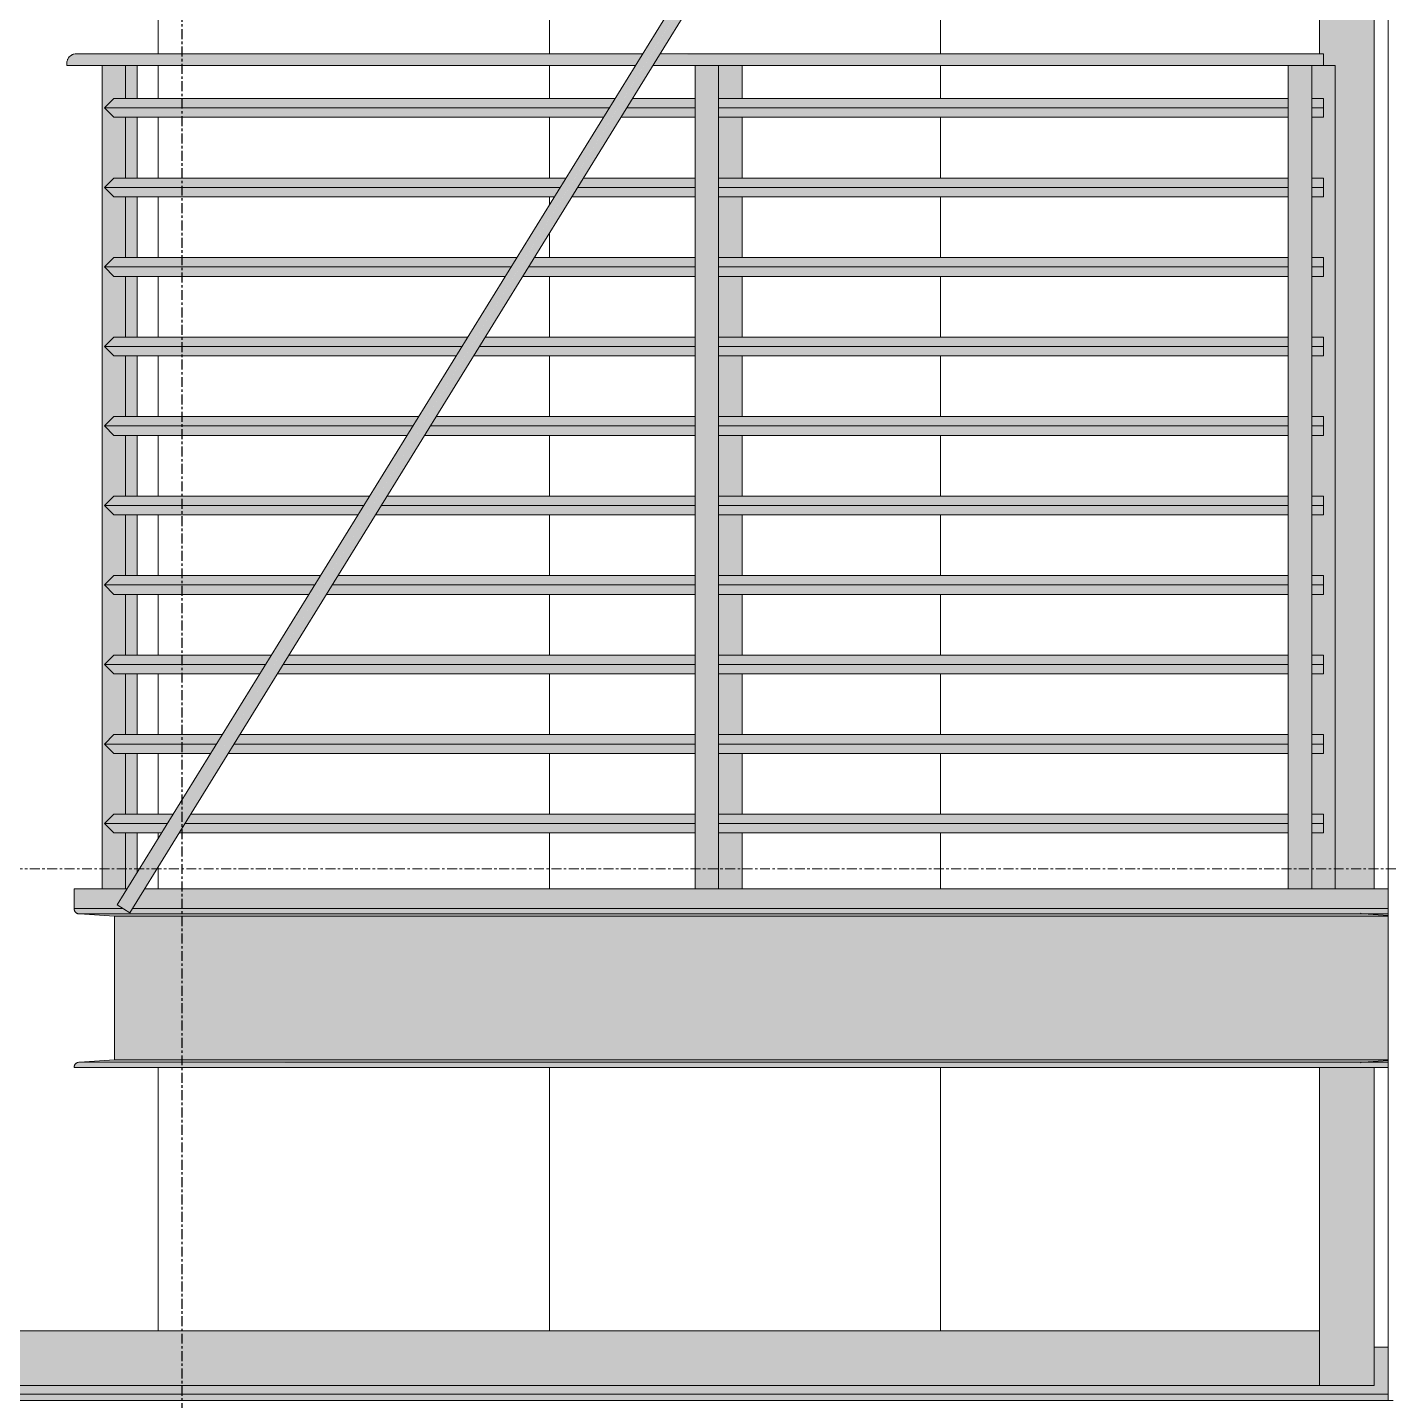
# Model space of a CAD drawing. Header units: inches. Extents: x -4168 to 4202, y -264 to 629.
# Drawn here: x 234.6 to 303.2, y 109.2 to 178.3 of the extents above; entities that cross this region are included whole.
import ezdxf

# ---------------------------------------------------------------- set-up
doc = ezdxf.new("R2010")
doc.units = ezdxf.units.IN
doc.header["$MEASUREMENT"] = 0
doc.linetypes.add('Grid Line 1_2_', pattern=[0.875, 0.5, -0.125, 0.125, -0.125])
doc.linetypes.add('Grid Line 1_2__2_', pattern=[0.875, 0.5, -0.125, 0.125, -0.125])
for name, color, linetype, lineweight in [('0-4', 250, 'Continuous', 5), ('A-FLOR-1', 192, 'Continuous', 5), ('A-FLOR-2', 192, 'Continuous', 9), ('A-FLOR-HRAL', 11, 'Continuous', 9), ('A-FLOR-LEVL-1', 51, 'Grid Line 1_2_', 9), ('A-GLAZ-CWMG', 51, 'Continuous', 9), ('A-WALL-3', 113, 'Continuous', 9), ('A-WALL-PATT-3', 111, 'Continuous', 9), ('A-WALL-PATT-5', 57, 'Continuous', 9), ('S-BEAM', 12, 'Continuous', 9), ('S-GRID-1', 1, 'Grid Line 1_2__2_', 30)]:
    doc.layers.add(name, color=color, linetype=linetype, lineweight=lineweight)

# ---------------------------------------------------------------- blocks, each defined once
blk = doc.blocks.new('CTR - 1st Phase - Structure_rvt-2-BUILDING ELEVATION - SOUTH')
at = {"layer": 'S-GRID-1'}
blk.add_line((11187.189, -203.761), (11187.189, 470.5), dxfattribs=at)
blk = doc.blocks.new('Basic Wall _ COMPOSITE SIDING_DECKING - COURTYARD - ___-3213068-BUILDING ELEVATION - SOUTH')
at = {"layer": 'A-WALL-3'}
for points in [[(11244.439, 109.576), (11247.889, 109.576), (11247.889, 111.937), (11247.189, 111.937), (11247.189, 110), (11107.177, 110), (11107.177, 109.576), (11235.142, 109.576)], [(11247.127, 109.251), (11247.889, 109.251), (11247.889, 109.576), (11107.177, 109.548), (11107.177, 109.317), (10850.889, 109.283), (10850.889, 109.251), (11245, 109.251)]]:
    blk.add_hatch(color=256, dxfattribs=at).paths.add_polyline_path(points, flags=0)
for p, q in [((11247.189, 111.937), (11247.889, 111.937)), ((10850.889, 109.251), (11247.889, 109.251)), ((11107.177, 109.576), (11247.889, 109.576))]:
    blk.add_line(p, q, dxfattribs=at)
blk = doc.blocks.new('Rectangular Mullion - Profile_Polycarbonate_Lower-2195227-BUILDING ELEVATION - SOUTH')
at = {"layer": 'A-GLAZ-CWMG'}
blk.add_hatch(color=256, dxfattribs=at).paths.add_polyline_path([(11215.427, 110), (11244.439, 110), (11244.439, 112.75), (11109.927, 112.75), (11109.927, 110), (11175.996, 110)], flags=0)
for p, q in [((11244.439, 112.75), (11109.927, 112.75)), ((11244.439, 112.75), (11244.439, 110)), ((11109.927, 110), (11244.439, 110))]:
    blk.add_line(p, q, dxfattribs=at)
blk = doc.blocks.new('Rectangular Mullion - Profile_Polycarbonate_Upper and left-3296775-BUILDING ELEVATION - SOUTH')
at = {"layer": 'A-GLAZ-CWMG'}
h = blk.add_hatch(color=256, dxfattribs=at)
h.paths.add_polyline_path([(11244.439, 110), (11247.189, 110.04), (11247.189, 126), (11244.439, 126), (11244.439, 110.062)], flags=0)
h.paths.add_polyline_path([(11247.189, 135), (11247.171, 225.939), (11244.439, 225.939), (11244.439, 177), (11244.639, 176.984), (11244.639, 176.405), (11245.23, 176.405), (11245.23, 135), (11247.127, 135)], flags=0)
for p, q in [((11244.439, 225.939), (11244.439, 177)), ((11247.189, 135), (11247.189, 225.939)), ((11244.439, 126), (11244.439, 110)), ((11247.189, 110), (11247.189, 126)), ((11247.189, 110), (11244.439, 110))]:
    blk.add_line(p, q, dxfattribs=at)
blk = doc.blocks.new('Railing - Baluster_01-V165-BUILDING ELEVATION - SOUTH')
at = {"layer": 'A-FLOR-HRAL'}
blk.add_hatch(color=256, dxfattribs=at).paths.add_polyline_path([(12151.395, 267), (12151.395, 308.405), (12150.214, 308.405), (12150.214, 267)], flags=0)
for p, q in [((12150.214, 267), (12150.214, 308.405)), ((12151.395, 308.405), (12151.395, 267))]:
    blk.add_line(p, q, dxfattribs=at)
blk = doc.blocks.new('Railing - Baluster_01-2700443-BUILDING ELEVATION - SOUTH')
at = {"layer": 'A-FLOR-HRAL'}
h = blk.add_hatch(color=256, dxfattribs=at)
h.paths.add_polyline_path([(12151.395, 267), (12152.577, 267), (12152.577, 269.803), (12151.395, 269.803)], flags=0)
h.paths.add_polyline_path([(12151.395, 270.75), (12152.577, 270.75), (12152.577, 273.803), (12151.395, 273.803)], flags=0)
h.paths.add_polyline_path([(12152.577, 274.75), (12152.577, 277.803), (12151.395, 277.803), (12151.395, 274.75)], flags=0)
h.paths.add_polyline_path([(12151.395, 278.75), (12152.577, 278.75), (12152.577, 281.803), (12151.395, 281.803)], flags=0)
h.paths.add_polyline_path([(12151.395, 282.75), (12152.577, 282.75), (12152.577, 285.803), (12151.395, 285.803)], flags=0)
h.paths.add_polyline_path([(12152.577, 286.75), (12152.577, 289.803), (12151.395, 289.803), (12151.395, 286.75)], flags=0)
h.paths.add_polyline_path([(12151.395, 290.75), (12152.577, 290.75), (12152.577, 293.803), (12151.395, 293.803)], flags=0)
h.paths.add_polyline_path([(12151.395, 294.75), (12152.577, 294.75), (12152.577, 297.803), (12151.395, 297.803)], flags=0)
h.paths.add_polyline_path([(12151.395, 298.75), (12152.577, 298.75), (12152.577, 301.803), (12151.395, 301.803), (12151.395, 299.643)], flags=0)
h.paths.add_polyline_path([(12152.577, 302.75), (12152.577, 305.803), (12151.395, 305.803), (12151.395, 302.75), (12151.91, 302.75)], flags=0)
h.paths.add_polyline_path([(12152.577, 306.75), (12152.577, 308.405), (12151.395, 308.405), (12151.395, 306.75), (12151.91, 306.75)], flags=0)
for p, q in [((12152.577, 308.405), (12152.577, 306.75)), ((12152.577, 305.803), (12152.577, 302.75)), ((12152.577, 301.803), (12152.577, 298.75)), ((12152.577, 297.803), (12152.577, 294.75)), ((12152.577, 293.803), (12152.577, 290.75)), ((12152.577, 289.803), (12152.577, 286.75)), ((12152.577, 285.803), (12152.577, 282.75)), ((12152.577, 281.803), (12152.577, 278.75)), ((12152.577, 277.803), (12152.577, 274.75)), ((12152.577, 273.803), (12152.577, 270.75)), ((12152.577, 269.803), (12152.577, 267))]:
    blk.add_line(p, q, dxfattribs=at)
blk = doc.blocks.new('Railing - Baluster_01-V168-BUILDING ELEVATION - SOUTH')
at = {"layer": 'A-FLOR-HRAL'}
blk.add_hatch(color=256, dxfattribs=at).paths.add_polyline_path([(9916.349, 267), (9917.53, 267), (9917.512, 269.803), (9916.939, 269.803), (9916.466, 270.277), (9916.939, 270.75), (9917.53, 270.75), (9917.512, 273.803), (9916.939, 273.803), (9916.466, 274.277), (9916.939, 274.75), (9917.53, 274.75), (9917.512, 277.803), (9916.939, 277.803), (9916.466, 278.277), (9916.939, 278.75), (9917.53, 278.75), (9917.512, 281.803), (9916.939, 281.803), (9916.466, 282.277), (9916.939, 282.75), (9917.53, 282.75), (9917.512, 285.803), (9916.939, 285.803), (9916.466, 286.277), (9916.939, 286.75), (9917.53, 286.75), (9917.512, 289.803), (9916.939, 289.803), (9916.466, 290.277), (9916.939, 290.75), (9917.53, 290.75), (9917.512, 293.803), (9916.939, 293.803), (9916.466, 294.277), (9916.939, 294.75), (9917.53, 294.75), (9917.512, 297.803), (9916.939, 297.803), (9916.466, 298.277), (9916.939, 298.75), (9917.53, 298.75), (9917.53, 301.803), (9916.939, 301.803), (9916.466, 302.277), (9916.939, 302.75), (9917.53, 302.75), (9917.53, 305.803), (9916.939, 305.803), (9916.466, 306.277), (9916.939, 306.75), (9917.53, 306.75), (9917.53, 308.405), (9916.349, 308.405), (9916.349, 269.73)], flags=0)
for p, q in [((9916.349, 308.405), (9916.349, 267)), ((9917.53, 306.75), (9917.53, 308.405)), ((9917.53, 302.75), (9917.53, 305.803)), ((9917.53, 298.75), (9917.53, 301.803)), ((9917.53, 294.75), (9917.53, 297.803)), ((9917.53, 290.75), (9917.53, 293.803)), ((9917.53, 286.75), (9917.53, 289.803)), ((9917.53, 282.75), (9917.53, 285.803)), ((9917.53, 278.75), (9917.53, 281.803)), ((9917.53, 274.75), (9917.53, 277.803)), ((9917.53, 270.75), (9917.53, 273.803)), ((9917.53, 267), (9917.53, 269.803))]:
    blk.add_line(p, q, dxfattribs=at)
blk = doc.blocks.new('Railing - Baluster_01-V169-BUILDING ELEVATION - SOUTH')
at = {"layer": 'A-FLOR-HRAL'}
h = blk.add_hatch(color=256, dxfattribs=at)
h.paths.add_polyline_path([(9917.615, 267), (9918.12, 267.818), (9918.12, 269.803), (9917.53, 269.803), (9917.53, 267), (9917.589, 267)], flags=0)
h.paths.add_polyline_path([(9917.738, 270.75), (9918.12, 270.75), (9918.12, 273.803), (9917.53, 273.803), (9917.53, 270.75), (9917.706, 270.75)], flags=0)
h.paths.add_polyline_path([(9917.738, 274.75), (9918.12, 274.75), (9918.12, 277.803), (9917.53, 277.803), (9917.53, 274.75), (9917.706, 274.75)], flags=0)
h.paths.add_polyline_path([(9918.12, 278.75), (9918.12, 281.803), (9917.53, 281.803), (9917.53, 278.75), (9917.748, 278.75)], flags=0)
h.paths.add_polyline_path([(9917.748, 282.75), (9918.12, 282.75), (9918.12, 285.803), (9917.53, 285.803), (9917.53, 282.75), (9917.738, 282.75)], flags=0)
h.paths.add_polyline_path([(9918.12, 286.75), (9918.12, 289.803), (9917.53, 289.803), (9917.53, 286.75), (9917.748, 286.75)], flags=0)
h.paths.add_polyline_path([(9917.53, 290.75), (9918.12, 290.75), (9918.12, 293.803), (9917.53, 293.803)], flags=0)
h.paths.add_polyline_path([(9917.706, 294.75), (9918.12, 294.75), (9918.12, 297.803), (9917.53, 297.803), (9917.53, 294.75), (9917.655, 294.75)], flags=0)
h.paths.add_polyline_path([(9917.53, 298.75), (9918.12, 298.75), (9918.12, 301.803), (9917.53, 301.803), (9917.53, 299.643)], flags=0)
h.paths.add_polyline_path([(9918.12, 302.75), (9918.12, 305.803), (9917.53, 305.803), (9917.53, 302.75)], flags=0)
h.paths.add_polyline_path([(9917.53, 306.75), (9918.12, 306.75), (9918.12, 308.405), (9917.53, 308.405)], flags=0)
for p, q in [((9918.12, 308.405), (9918.12, 306.75)), ((9918.12, 305.803), (9918.12, 302.75)), ((9918.12, 301.803), (9918.12, 298.75)), ((9918.12, 297.803), (9918.12, 294.75)), ((9918.12, 293.803), (9918.12, 290.75)), ((9918.12, 289.803), (9918.12, 286.75)), ((9918.12, 285.803), (9918.12, 282.75)), ((9918.12, 281.803), (9918.12, 278.75)), ((9918.12, 277.803), (9918.12, 274.75)), ((9918.12, 273.803), (9918.12, 270.75)), ((9918.12, 269.803), (9918.12, 267.818))]:
    blk.add_line(p, q, dxfattribs=at)
blk = doc.blocks.new('Railing - Baluster_01-V170-BUILDING ELEVATION - SOUTH')
at = {"layer": 'A-FLOR-HRAL'}
blk.add_hatch(color=256, dxfattribs=at).paths.add_polyline_path([(9978.418, 267), (9978.418, 308.405), (9977.237, 308.405), (9977.237, 306.75), (9977.827, 306.75), (9977.827, 305.803), (9977.237, 305.803), (9977.237, 302.75), (9977.827, 302.75), (9977.827, 301.803), (9977.237, 301.803), (9977.237, 298.75), (9977.827, 298.75), (9977.827, 297.803), (9977.237, 297.803), (9977.237, 294.75), (9977.827, 294.75), (9977.827, 293.803), (9977.237, 293.803), (9977.237, 290.75), (9977.827, 290.75), (9977.827, 289.803), (9977.237, 289.803), (9977.237, 286.75), (9977.827, 286.75), (9977.827, 285.803), (9977.237, 285.803), (9977.237, 282.75), (9977.827, 282.75), (9977.827, 281.803), (9977.237, 281.803), (9977.237, 278.75), (9977.827, 278.75), (9977.827, 277.803), (9977.237, 277.803), (9977.237, 274.75), (9977.827, 274.75), (9977.827, 273.803), (9977.237, 273.803), (9977.237, 270.75), (9977.827, 270.75), (9977.827, 269.803), (9977.237, 269.803), (9977.237, 267)], flags=0)
for q in [(9977.827, 308.405), (9978.418, 267)]:
    blk.add_line((9978.418, 308.405), q, dxfattribs=at)
blk = doc.blocks.new('Railing - Railing-3287569-BUILDING ELEVATION - SOUTH')
at = {"layer": 'A-FLOR-HRAL'}
h = blk.add_hatch(color=256, dxfattribs=at)
h.paths.add_polyline_path([(11244.639, 176.528), (11244.639, 177), (11211.226, 176.962), (11210.958, 176.528), (11244.439, 176.528)], flags=0)
h.paths.add_polyline_path([(11181.389, 176.528), (11210.076, 176.528), (11210.368, 177), (11181.74, 176.984), (11181.528, 176.862), (11181.405, 176.65)], flags=0)
h = blk.add_hatch(color=256, dxfattribs=at)
h.paths.add_polyline_path([(11244.439, 176.405), (11244.639, 176.405), (11244.639, 176.528), (11210.958, 176.528), (11210.882, 176.405), (11244.049, 176.405)], flags=0)
h.paths.add_polyline_path([(11184.933, 176.405), (11210, 176.405), (11210.076, 176.528), (11181.389, 176.528), (11181.389, 176.405), (11184.342, 176.405)], flags=0)
h = blk.add_hatch(color=256, dxfattribs=at)
h.paths.add_polyline_path([(11184.933, 174.277), (11208.686, 174.277), (11208.978, 174.75), (11183.752, 174.75), (11183.278, 174.277), (11184.342, 174.277)], flags=0)
h.paths.add_polyline_path([(11244.639, 174.277), (11244.639, 174.75), (11244.049, 174.75), (11244.049, 174.277), (11244.439, 174.277)], flags=0)
h.paths.add_polyline_path([(11242.868, 174.277), (11242.868, 174.75), (11214.195, 174.75), (11214.195, 174.277), (11235.142, 174.277)], flags=0)
h.paths.add_polyline_path([(11209.567, 174.277), (11213.014, 174.277), (11213.014, 174.75), (11209.86, 174.75)], flags=0)
h = blk.add_hatch(color=256, dxfattribs=at)
h.paths.add_polyline_path([(11244.439, 173.803), (11244.639, 173.803), (11244.639, 174.277), (11244.049, 174.277), (11244.049, 173.803)], flags=0)
h.paths.add_polyline_path([(11184.342, 173.803), (11208.394, 173.803), (11208.686, 174.277), (11183.278, 174.277), (11183.752, 173.803)], flags=0)
h.paths.add_polyline_path([(11235.142, 173.803), (11242.868, 173.803), (11242.868, 174.277), (11214.195, 174.277), (11214.195, 173.803), (11215.427, 173.803)], flags=0)
h.paths.add_polyline_path([(11213.014, 173.803), (11213.014, 174.277), (11209.567, 174.277), (11209.275, 173.803)], flags=0)
h = blk.add_hatch(color=256, dxfattribs=at)
h.paths.add_polyline_path([(11207.097, 170.277), (11213.014, 170.277), (11213.014, 170.75), (11207.389, 170.75)], flags=0)
h.paths.add_polyline_path([(11183.278, 170.277), (11206.215, 170.277), (11206.508, 170.75), (11183.752, 170.75)], flags=0)
h.paths.add_polyline_path([(11244.639, 170.277), (11244.639, 170.75), (11244.049, 170.75), (11244.049, 170.277), (11244.439, 170.277)], flags=0)
h.paths.add_polyline_path([(11242.868, 170.277), (11242.868, 170.75), (11214.195, 170.75), (11214.195, 170.277), (11235.142, 170.277)], flags=0)
h = blk.add_hatch(color=256, dxfattribs=at)
h.paths.add_polyline_path([(11213.014, 169.803), (11213.014, 170.277), (11207.097, 170.277), (11206.805, 169.803)], flags=0)
h.paths.add_polyline_path([(11244.639, 169.803), (11244.639, 170.277), (11244.049, 170.277), (11244.049, 169.803), (11244.439, 169.803)], flags=0)
h.paths.add_polyline_path([(11183.752, 169.803), (11205.923, 169.803), (11206.215, 170.277), (11183.278, 170.277)], flags=0)
h.paths.add_polyline_path([(11242.868, 169.803), (11242.868, 170.277), (11214.195, 170.277), (11214.195, 169.803), (11235.142, 169.803)], flags=0)
h = blk.add_hatch(color=256, dxfattribs=at)
h.paths.add_polyline_path([(11244.439, 166.277), (11244.639, 166.277), (11244.639, 166.75), (11244.049, 166.75), (11244.049, 166.277)], flags=0)
h.paths.add_polyline_path([(11183.278, 166.277), (11203.745, 166.277), (11204.037, 166.75), (11183.752, 166.75)], flags=0)
h.paths.add_polyline_path([(11213.014, 166.277), (11213.014, 166.75), (11204.919, 166.75), (11204.626, 166.277)], flags=0)
h.paths.add_polyline_path([(11242.868, 166.277), (11242.868, 166.75), (11214.195, 166.75), (11214.195, 166.277), (11235.142, 166.277)], flags=0)
h = blk.add_hatch(color=256, dxfattribs=at)
h.paths.add_polyline_path([(11244.439, 165.803), (11244.639, 165.803), (11244.639, 166.277), (11244.049, 166.277), (11244.049, 165.803)], flags=0)
h.paths.add_polyline_path([(11184.342, 165.803), (11203.453, 165.803), (11203.745, 166.277), (11183.278, 166.277), (11183.752, 165.803)], flags=0)
h.paths.add_polyline_path([(11235.142, 165.803), (11242.868, 165.803), (11242.868, 166.277), (11214.195, 166.277), (11214.195, 165.803), (11215.427, 165.803)], flags=0)
h.paths.add_polyline_path([(11213.014, 165.803), (11213.014, 166.277), (11204.626, 166.277), (11204.334, 165.803)], flags=0)
h = blk.add_hatch(color=256, dxfattribs=at)
h.paths.add_polyline_path([(11244.439, 162.277), (11244.639, 162.277), (11244.639, 162.75), (11244.049, 162.75), (11244.049, 162.277)], flags=0)
h.paths.add_polyline_path([(11183.278, 162.277), (11201.274, 162.277), (11201.567, 162.75), (11183.752, 162.75)], flags=0)
h.paths.add_polyline_path([(11213.014, 162.277), (11213.014, 162.75), (11202.448, 162.75), (11202.156, 162.277)], flags=0)
h.paths.add_polyline_path([(11242.868, 162.277), (11242.868, 162.75), (11214.195, 162.75), (11214.195, 162.277), (11235.142, 162.277)], flags=0)
h = blk.add_hatch(color=256, dxfattribs=at)
h.paths.add_polyline_path([(11244.439, 161.803), (11244.639, 161.803), (11244.639, 162.277), (11244.049, 162.277), (11244.049, 161.803)], flags=0)
h.paths.add_polyline_path([(11184.342, 161.803), (11200.982, 161.803), (11201.274, 162.277), (11183.278, 162.277), (11183.752, 161.803)], flags=0)
h.paths.add_polyline_path([(11235.142, 161.803), (11242.868, 161.803), (11242.868, 162.277), (11214.195, 162.277), (11214.195, 161.803), (11215.427, 161.803)], flags=0)
h.paths.add_polyline_path([(11213.014, 161.803), (11213.014, 162.277), (11202.156, 162.277), (11201.864, 161.803)], flags=0)
h = blk.add_hatch(color=256, dxfattribs=at)
h.paths.add_polyline_path([(11244.439, 158.277), (11244.639, 158.277), (11244.639, 158.75), (11244.049, 158.75), (11244.049, 158.277)], flags=0)
h.paths.add_polyline_path([(11183.278, 158.277), (11198.804, 158.277), (11199.096, 158.75), (11183.752, 158.75)], flags=0)
h.paths.add_polyline_path([(11242.868, 158.277), (11242.868, 158.75), (11214.195, 158.75), (11214.195, 158.277), (11235.142, 158.277)], flags=0)
h.paths.add_polyline_path([(11213.014, 158.277), (11213.014, 158.75), (11199.978, 158.75), (11199.685, 158.277)], flags=0)
h = blk.add_hatch(color=256, dxfattribs=at)
h.paths.add_polyline_path([(11244.639, 157.803), (11244.639, 158.277), (11244.049, 158.277), (11244.049, 157.803), (11244.439, 157.803)], flags=0)
h.paths.add_polyline_path([(11183.752, 157.803), (11198.512, 157.803), (11198.804, 158.277), (11183.278, 158.277)], flags=0)
h.paths.add_polyline_path([(11242.868, 157.803), (11242.868, 158.277), (11214.195, 158.277), (11214.195, 157.803), (11235.142, 157.803)], flags=0)
h.paths.add_polyline_path([(11199.393, 157.803), (11213.014, 157.803), (11213.014, 158.277), (11199.685, 158.277)], flags=0)
h = blk.add_hatch(color=256, dxfattribs=at)
h.paths.add_polyline_path([(11244.439, 154.277), (11244.639, 154.277), (11244.639, 154.75), (11244.049, 154.75), (11244.049, 154.277)], flags=0)
h.paths.add_polyline_path([(11183.923, 154.277), (11196.333, 154.277), (11196.626, 154.75), (11183.752, 154.75), (11183.278, 154.277)], flags=0)
h.paths.add_polyline_path([(11242.868, 154.277), (11242.868, 154.75), (11214.195, 154.75), (11214.195, 154.277), (11235.142, 154.277)], flags=0)
h.paths.add_polyline_path([(11213.014, 154.277), (11213.014, 154.75), (11197.507, 154.75), (11197.215, 154.277)], flags=0)
h = blk.add_hatch(color=256, dxfattribs=at)
h.paths.add_polyline_path([(11244.439, 153.803), (11244.639, 153.803), (11244.639, 154.277), (11244.049, 154.277), (11244.049, 153.803)], flags=0)
h.paths.add_polyline_path([(11183.752, 153.803), (11196.041, 153.803), (11196.333, 154.277), (11183.278, 154.277)], flags=0)
h.paths.add_polyline_path([(11235.142, 153.803), (11242.868, 153.803), (11242.868, 154.277), (11214.195, 154.277), (11214.195, 153.803), (11215.427, 153.803)], flags=0)
h.paths.add_polyline_path([(11196.923, 153.803), (11213.014, 153.803), (11213.014, 154.277), (11197.215, 154.277)], flags=0)
h = blk.add_hatch(color=256, dxfattribs=at)
h.paths.add_polyline_path([(11244.439, 150.277), (11244.639, 150.277), (11244.639, 150.75), (11244.049, 150.75), (11244.049, 150.277)], flags=0)
h.paths.add_polyline_path([(11183.278, 150.277), (11193.863, 150.277), (11194.155, 150.75), (11183.752, 150.75)], flags=0)
h.paths.add_polyline_path([(11242.868, 150.277), (11242.868, 150.75), (11214.195, 150.75), (11214.195, 150.277), (11235.142, 150.277)], flags=0)
h.paths.add_polyline_path([(11195.711, 150.277), (11213.014, 150.277), (11213.014, 150.75), (11195.037, 150.75), (11194.744, 150.277)], flags=0)
h = blk.add_hatch(color=256, dxfattribs=at)
h.paths.add_polyline_path([(11244.439, 149.803), (11244.639, 149.803), (11244.639, 150.277), (11244.049, 150.277), (11244.049, 149.803)], flags=0)
h.paths.add_polyline_path([(11183.752, 149.803), (11193.571, 149.803), (11193.863, 150.277), (11183.278, 150.277)], flags=0)
h.paths.add_polyline_path([(11235.142, 149.803), (11242.868, 149.803), (11242.868, 150.277), (11214.195, 150.277), (11214.195, 149.803), (11215.427, 149.803)], flags=0)
h.paths.add_polyline_path([(11195.711, 149.803), (11213.014, 149.803), (11213.014, 150.277), (11194.744, 150.277), (11194.452, 149.803)], flags=0)
h = blk.add_hatch(color=256, dxfattribs=at)
h.paths.add_polyline_path([(11244.439, 146.277), (11244.639, 146.277), (11244.639, 146.75), (11244.049, 146.75), (11244.049, 146.277)], flags=0)
h.paths.add_polyline_path([(11183.278, 146.277), (11191.392, 146.277), (11191.685, 146.75), (11183.752, 146.75)], flags=0)
h.paths.add_polyline_path([(11242.868, 146.277), (11242.868, 146.75), (11214.195, 146.75), (11214.195, 146.277), (11235.142, 146.277)], flags=0)
h.paths.add_polyline_path([(11195.711, 146.277), (11213.014, 146.277), (11213.014, 146.75), (11192.566, 146.75), (11192.274, 146.277)], flags=0)
h = blk.add_hatch(color=256, dxfattribs=at)
h.paths.add_polyline_path([(11244.639, 145.803), (11244.639, 146.277), (11244.049, 146.277), (11244.049, 145.803), (11244.439, 145.803)], flags=0)
h.paths.add_polyline_path([(11183.752, 145.803), (11191.1, 145.803), (11191.392, 146.277), (11183.278, 146.277)], flags=0)
h.paths.add_polyline_path([(11242.868, 145.803), (11242.868, 146.277), (11214.195, 146.277), (11214.195, 145.803), (11235.142, 145.803)], flags=0)
h.paths.add_polyline_path([(11213.014, 145.803), (11213.014, 146.277), (11192.274, 146.277), (11191.982, 145.803), (11195.711, 145.803)], flags=0)
h = blk.add_hatch(color=256, dxfattribs=at)
h.paths.add_polyline_path([(11184.933, 142.277), (11188.922, 142.277), (11189.214, 142.75), (11183.752, 142.75), (11183.278, 142.277), (11184.342, 142.277)], flags=0)
h.paths.add_polyline_path([(11244.639, 142.277), (11244.639, 142.75), (11244.049, 142.75), (11244.049, 142.277), (11244.439, 142.277)], flags=0)
h.paths.add_polyline_path([(11242.868, 142.277), (11242.868, 142.75), (11214.195, 142.75), (11214.195, 142.277), (11235.142, 142.277)], flags=0)
h.paths.add_polyline_path([(11189.803, 142.277), (11213.014, 142.277), (11213.014, 142.75), (11190.096, 142.75)], flags=0)
h = blk.add_hatch(color=256, dxfattribs=at)
h.paths.add_polyline_path([(11244.439, 141.803), (11244.639, 141.803), (11244.639, 142.277), (11244.049, 142.277), (11244.049, 141.803)], flags=0)
h.paths.add_polyline_path([(11184.342, 141.803), (11188.63, 141.803), (11188.922, 142.277), (11183.278, 142.277), (11183.752, 141.803)], flags=0)
h.paths.add_polyline_path([(11235.142, 141.803), (11242.868, 141.803), (11242.868, 142.277), (11214.195, 142.277), (11214.195, 141.803), (11215.427, 141.803)], flags=0)
h.paths.add_polyline_path([(11189.511, 141.803), (11213.014, 141.803), (11213.014, 142.277), (11189.803, 142.277)], flags=0)
h = blk.add_hatch(color=256, dxfattribs=at)
h.paths.add_polyline_path([(11244.439, 138.277), (11244.639, 138.277), (11244.639, 138.75), (11244.049, 138.75), (11244.049, 138.277)], flags=0)
h.paths.add_polyline_path([(11183.278, 138.277), (11186.451, 138.277), (11186.744, 138.75), (11183.752, 138.75)], flags=0)
h.paths.add_polyline_path([(11235.142, 138.277), (11242.868, 138.277), (11242.868, 138.75), (11214.195, 138.75), (11214.195, 138.277), (11215.427, 138.277)], flags=0)
h.paths.add_polyline_path([(11187.333, 138.277), (11213.014, 138.277), (11213.014, 138.75), (11187.625, 138.75)], flags=0)
h = blk.add_hatch(color=256, dxfattribs=at)
h.paths.add_polyline_path([(11244.639, 137.803), (11244.639, 138.277), (11244.049, 138.277), (11244.049, 137.803), (11244.439, 137.803)], flags=0)
h.paths.add_polyline_path([(11183.923, 137.803), (11186.159, 137.803), (11186.451, 138.277), (11183.278, 138.277), (11183.752, 137.803)], flags=0)
h.paths.add_polyline_path([(11242.868, 137.803), (11242.868, 138.277), (11214.195, 138.277), (11214.195, 137.803), (11235.142, 137.803)], flags=0)
h.paths.add_polyline_path([(11213.014, 137.803), (11213.014, 138.277), (11187.333, 138.277), (11187.041, 137.803), (11195.711, 137.803)], flags=0)
for p, q in [((11210.383, 177), (11181.862, 177)), ((11244.639, 177), (11211.234, 177)), ((11244.639, 177), (11244.639, 176.528)), ((11181.389, 176.405), (11181.389, 176.528)), ((11210.015, 176.405), (11181.389, 176.405)), ((11244.639, 176.405), (11210.867, 176.405)), ((11244.639, 176.528), (11244.639, 176.405)), ((11183.278, 174.277), (11183.752, 174.75)), ((11183.752, 173.803), (11183.278, 174.277)), ((11208.686, 174.277), (11183.278, 174.277)), ((11183.752, 174.75), (11208.978, 174.75)), ((11213.014, 174.277), (11209.561, 174.277)), ((11209.854, 174.75), (11213.014, 174.75)), ((11214.195, 174.75), (11242.868, 174.75)), ((11242.868, 174.277), (11214.195, 174.277)), ((11244.049, 174.75), (11244.639, 174.75)), ((11244.639, 174.277), (11244.049, 174.277)), ((11244.639, 174.75), (11244.639, 174.277)), ((11244.639, 174.277), (11244.639, 173.803)), ((11208.394, 173.803), (11183.752, 173.803)), ((11213.014, 173.803), (11209.269, 173.803)), ((11242.868, 173.803), (11214.195, 173.803)), ((11244.639, 173.803), (11244.049, 173.803)), ((11183.278, 170.277), (11183.752, 170.75)), ((11183.752, 170.75), (11206.508, 170.75)), ((11207.384, 170.75), (11213.014, 170.75)), ((11214.195, 170.75), (11242.868, 170.75)), ((11244.049, 170.75), (11244.639, 170.75)), ((11244.639, 170.75), (11244.639, 170.277)), ((11183.752, 169.803), (11183.278, 170.277)), ((11206.215, 170.277), (11183.278, 170.277)), ((11213.014, 170.277), (11207.092, 170.277)), ((11242.868, 170.277), (11214.195, 170.277)), ((11244.639, 170.277), (11244.049, 170.277)), ((11244.639, 170.277), (11244.639, 169.803)), ((11205.923, 169.803), (11183.752, 169.803)), ((11213.014, 169.803), (11206.799, 169.803)), ((11242.868, 169.803), (11214.195, 169.803)), ((11244.639, 169.803), (11244.049, 169.803)), ((11183.278, 166.277), (11183.752, 166.75)), ((11183.752, 166.75), (11204.037, 166.75)), ((11204.914, 166.75), (11213.014, 166.75)), ((11214.195, 166.75), (11242.868, 166.75)), ((11244.049, 166.75), (11244.639, 166.75)), ((11244.639, 166.75), (11244.639, 166.277)), ((11183.752, 165.803), (11183.278, 166.277)), ((11203.745, 166.277), (11183.278, 166.277)), ((11203.453, 165.803), (11183.752, 165.803)), ((11213.014, 165.803), (11204.329, 165.803)), ((11213.014, 166.277), (11204.622, 166.277)), ((11242.868, 166.277), (11214.195, 166.277)), ((11242.868, 165.803), (11214.195, 165.803)), ((11244.639, 166.277), (11244.049, 166.277)), ((11244.639, 165.803), (11244.049, 165.803)), ((11244.639, 166.277), (11244.639, 165.803)), ((11183.278, 162.277), (11183.752, 162.75)), ((11183.752, 162.75), (11201.567, 162.75)), ((11202.444, 162.75), (11213.014, 162.75)), ((11214.195, 162.75), (11242.868, 162.75)), ((11244.049, 162.75), (11244.639, 162.75)), ((11244.639, 162.75), (11244.639, 162.277)), ((11183.752, 161.803), (11183.278, 162.277)), ((11201.274, 162.277), (11183.278, 162.277)), ((11200.982, 161.803), (11183.752, 161.803)), ((11213.014, 161.803), (11201.859, 161.803)), ((11213.014, 162.277), (11202.152, 162.277)), ((11242.868, 162.277), (11214.195, 162.277)), ((11242.868, 161.803), (11214.195, 161.803)), ((11244.639, 162.277), (11244.049, 162.277)), ((11244.639, 161.803), (11244.049, 161.803)), ((11244.639, 162.277), (11244.639, 161.803)), ((11183.278, 158.277), (11183.752, 158.75)), ((11183.752, 157.803), (11183.278, 158.277)), ((11198.804, 158.277), (11183.278, 158.277)), ((11183.752, 158.75), (11199.096, 158.75)), ((11213.014, 158.277), (11199.682, 158.277)), ((11199.974, 158.75), (11213.014, 158.75)), ((11214.195, 158.75), (11242.868, 158.75)), ((11242.868, 158.277), (11214.195, 158.277)), ((11244.049, 158.75), (11244.639, 158.75)), ((11244.639, 158.277), (11244.049, 158.277)), ((11244.639, 158.75), (11244.639, 158.277)), ((11244.639, 158.277), (11244.639, 157.803)), ((11198.512, 157.803), (11183.752, 157.803)), ((11213.014, 157.803), (11199.39, 157.803)), ((11242.868, 157.803), (11214.195, 157.803)), ((11244.639, 157.803), (11244.049, 157.803)), ((11183.278, 154.277), (11183.752, 154.75)), ((11183.752, 154.75), (11196.626, 154.75)), ((11197.504, 154.75), (11213.014, 154.75)), ((11214.195, 154.75), (11242.868, 154.75)), ((11244.049, 154.75), (11244.639, 154.75)), ((11244.639, 154.75), (11244.639, 154.277)), ((11183.752, 153.803), (11183.278, 154.277)), ((11196.333, 154.277), (11183.278, 154.277)), ((11213.014, 154.277), (11197.212, 154.277)), ((11242.868, 154.277), (11214.195, 154.277)), ((11244.639, 154.277), (11244.049, 154.277)), ((11244.639, 154.277), (11244.639, 153.803)), ((11196.041, 153.803), (11183.752, 153.803)), ((11213.014, 153.803), (11196.92, 153.803)), ((11242.868, 153.803), (11214.195, 153.803)), ((11244.639, 153.803), (11244.049, 153.803)), ((11183.278, 150.277), (11183.752, 150.75)), ((11183.752, 150.75), (11194.155, 150.75)), ((11195.034, 150.75), (11213.014, 150.75)), ((11214.195, 150.75), (11242.868, 150.75)), ((11244.049, 150.75), (11244.639, 150.75)), ((11244.639, 150.75), (11244.639, 150.277)), ((11183.752, 149.803), (11183.278, 150.277)), ((11193.863, 150.277), (11183.278, 150.277)), ((11213.014, 150.277), (11194.742, 150.277)), ((11242.868, 150.277), (11214.195, 150.277)), ((11244.639, 150.277), (11244.049, 150.277)), ((11244.639, 150.277), (11244.639, 149.803)), ((11193.571, 149.803), (11183.752, 149.803)), ((11213.014, 149.803), (11194.45, 149.803)), ((11242.868, 149.803), (11214.195, 149.803)), ((11244.639, 149.803), (11244.049, 149.803)), ((11183.278, 146.277), (11183.752, 146.75)), ((11183.752, 146.75), (11191.685, 146.75)), ((11192.564, 146.75), (11213.014, 146.75)), ((11214.195, 146.75), (11242.868, 146.75)), ((11244.049, 146.75), (11244.639, 146.75)), ((11244.639, 146.75), (11244.639, 146.277)), ((11183.752, 145.803), (11183.278, 146.277)), ((11191.392, 146.277), (11183.278, 146.277)), ((11191.1, 145.803), (11183.752, 145.803)), ((11213.014, 145.803), (11191.98, 145.803)), ((11213.014, 146.277), (11192.272, 146.277)), ((11242.868, 146.277), (11214.195, 146.277)), ((11242.868, 145.803), (11214.195, 145.803)), ((11244.639, 146.277), (11244.049, 146.277)), ((11244.639, 145.803), (11244.049, 145.803)), ((11244.639, 146.277), (11244.639, 145.803)), ((11183.278, 142.277), (11183.752, 142.75)), ((11183.752, 142.75), (11189.214, 142.75)), ((11190.094, 142.75), (11213.014, 142.75)), ((11214.195, 142.75), (11242.868, 142.75)), ((11244.049, 142.75), (11244.639, 142.75)), ((11244.639, 142.75), (11244.639, 142.277)), ((11183.752, 141.803), (11183.278, 142.277)), ((11188.922, 142.277), (11183.278, 142.277)), ((11188.63, 141.803), (11183.752, 141.803)), ((11213.014, 141.803), (11189.51, 141.803)), ((11213.014, 142.277), (11189.802, 142.277)), ((11242.868, 142.277), (11214.195, 142.277)), ((11242.868, 141.803), (11214.195, 141.803)), ((11244.639, 142.277), (11244.049, 142.277)), ((11244.639, 141.803), (11244.049, 141.803)), ((11244.639, 142.277), (11244.639, 141.803)), ((11183.278, 138.277), (11183.752, 138.75)), ((11183.752, 137.803), (11183.278, 138.277)), ((11186.451, 138.277), (11183.278, 138.277)), ((11183.752, 138.75), (11186.744, 138.75)), ((11213.014, 138.277), (11187.332, 138.277)), ((11187.624, 138.75), (11213.014, 138.75)), ((11214.195, 138.75), (11242.868, 138.75)), ((11242.868, 138.277), (11214.195, 138.277)), ((11244.049, 138.75), (11244.639, 138.75)), ((11244.639, 138.277), (11244.049, 138.277)), ((11244.639, 138.75), (11244.639, 138.277)), ((11244.639, 138.277), (11244.639, 137.803)), ((11186.159, 137.803), (11183.752, 137.803)), ((11213.014, 137.803), (11187.04, 137.803)), ((11242.868, 137.803), (11214.195, 137.803)), ((11244.639, 137.803), (11244.049, 137.803))]:
    blk.add_line(p, q, dxfattribs=at)
blk.add_open_spline([(11181.389, 176.528), (11181.389, 176.569), (11181.398, 176.631), (11181.424, 176.709), (11181.452, 176.764), (11181.48, 176.807), (11181.506, 176.839), (11181.535, 176.869), (11181.573, 176.903), (11181.616, 176.932), (11181.653, 176.952), (11181.69, 176.969), (11181.759, 176.992), (11181.821, 177), (11181.862, 177)], degree=3, knots=[0, 0, 0, 0, 0.166667, 0.25, 0.333333, 0.416667, 0.458333, 0.5, 0.583333, 0.666667, 0.708333, 0.75, 0.833333, 1, 1, 1, 1], dxfattribs=at)
for name, p in [('Railing - Baluster_01-V168-BUILDING ELEVATION - SOUTH', (1266.812, -132)), ('Railing - Baluster_01-V169-BUILDING ELEVATION - SOUTH', (1266.812, -132)), ('Railing - Baluster_01-V165-BUILDING ELEVATION - SOUTH', (-937.2, -132)), ('Railing - Baluster_01-2700443-BUILDING ELEVATION - SOUTH', (-937.2, -132)), ('Railing - Baluster_01-V165-BUILDING ELEVATION - SOUTH', (-907.347, -132)), ('Railing - Baluster_01-V170-BUILDING ELEVATION - SOUTH', (1266.812, -132))]:
    blk.add_blockref(name, p)
blk = doc.blocks.new('Walls 39 - Walls 1-3287523-BUILDING ELEVATION - SOUTH')
at = {"layer": 'S-BEAM'}
for points in [[(11246.009, 234), (11247.889, 234), (11247.889, 237.25), (11246.009, 237.25), (11246.009, 234.174)], [(11184.242, 133.985), (11246.009, 234), (11246.009, 234.706), (11183.933, 134.176), (11184.159, 134.036)], [(11184.561, 133.788), (11246.009, 233.374), (11246.009, 233.992), (11184.242, 133.985), (11184.55, 133.795)], [(11247.889, 230.75), (11247.889, 234), (11246.009, 233.989), (11246.009, 230.75), (11247.448, 230.75)]]:
    blk.add_hatch(color=256, dxfattribs=at).paths.add_polyline_path(points, flags=0)
for p, q in [((11247.889, 237.25), (11246.009, 237.25)), ((11246.009, 234), (11246.009, 237.25)), ((11246.009, 234.706), (11183.923, 134.182)), ((11246.009, 230.75), (11246.009, 234)), ((11184.561, 133.788), (11246.009, 233.278)), ((11246.009, 230.75), (11247.889, 230.75)), ((11184.242, 133.985), (11183.923, 134.182)), ((11184.561, 133.788), (11184.242, 133.985))]:
    blk.add_line(p, q, dxfattribs=at)
blk = doc.blocks.new('Walls 40 - Walls 3-3287538-BUILDING ELEVATION - SOUTH')
at = {"layer": 'A-WALL-3'}
for points in [[(11215.427, 133.727), (11247.889, 133.764), (11247.889, 134), (11184.682, 133.985), (11184.527, 133.809), (11184.159, 134), (11181.752, 134), (11181.788, 133.863), (11181.888, 133.764), (11182.025, 133.727), (11195.711, 133.727)], [(11195.711, 133.609), (11247.889, 133.643), (11246.358, 133.727), (11182.025, 133.727), (11184.401, 133.609), (11185.854, 133.609)], [(11183.795, 126.391), (11247.889, 126.391), (11247.889, 133.609), (11183.795, 133.609), (11183.795, 132.129)], [(11247.127, 126), (11247.889, 126.001), (11247.889, 126.252), (11181.888, 126.236), (11181.788, 126.136), (11181.752, 126), (11235.142, 126)], [(11235.142, 126.273), (11247.127, 126.306), (11247.889, 126.391), (11183.795, 126.391), (11182.025, 126.273), (11215.427, 126.273)]]:
    blk.add_hatch(color=256, dxfattribs=at).paths.add_polyline_path(points, flags=0)
h = blk.add_hatch(color=256, dxfattribs=at)
h.paths.add_polyline_path([(11247.889, 126.252), (11247.889, 126.357), (11246.61, 126.252), (11247.677, 126.252)], flags=0)
h.paths.add_polyline_path([(11247.889, 133.643), (11247.889, 133.748), (11246.631, 133.727), (11247.127, 133.694)], flags=0)
for p, q in [((11184.218, 134), (11181.752, 134)), ((11182.025, 133.727), (11247.889, 133.727)), ((11183.795, 133.609), (11182.025, 133.727)), ((11246.631, 133.727), (11182.025, 133.727)), ((11183.795, 126.391), (11183.795, 133.609)), ((11247.889, 133.609), (11183.795, 133.609)), ((11247.889, 134), (11184.691, 134)), ((11246.631, 133.727), (11247.889, 133.643)), ((11181.752, 126), (11247.889, 126)), ((11182.025, 126.273), (11183.795, 126.391)), ((11247.889, 126.273), (11182.025, 126.273)), ((11246.631, 126.273), (11182.025, 126.273)), ((11247.889, 126.391), (11183.795, 126.391)), ((11247.889, 126.357), (11246.631, 126.273))]:
    blk.add_line(p, q, dxfattribs=at)
for centre, start, end in [((11246.631, 134), 240, 270), ((11246.631, 126), 90, 120)]:
    blk.add_arc(centre, 0.273, start, end, dxfattribs=at)
for points, knots in [([(11182.025, 133.727), (11182.001, 133.727), (11181.965, 133.732), (11181.92, 133.747), (11181.893, 133.76), (11181.873, 133.773), (11181.853, 133.787), (11181.835, 133.802), (11181.819, 133.82), (11181.804, 133.838), (11181.787, 133.863), (11181.772, 133.895), (11181.756, 133.94), (11181.752, 133.976), (11181.752, 134)], [0, 0, 0, 0, 0.166667, 0.25, 0.333333, 0.375, 0.416667, 0.5, 0.541667, 0.583333, 0.666667, 0.75, 0.833333, 1, 1, 1, 1]), ([(11181.752, 126), (11181.752, 126.024), (11181.756, 126.06), (11181.772, 126.105), (11181.787, 126.137), (11181.804, 126.162), (11181.819, 126.18), (11181.835, 126.198), (11181.858, 126.217), (11181.883, 126.234), (11181.904, 126.245), (11181.925, 126.255), (11181.965, 126.268), (11182.001, 126.273), (11182.025, 126.273)], [0, 0, 0, 0, 0.166667, 0.25, 0.333333, 0.416667, 0.458333, 0.5, 0.583333, 0.666667, 0.708333, 0.75, 0.833333, 1, 1, 1, 1])]:
    blk.add_open_spline(points, degree=3, knots=knots, dxfattribs=at)

msp = doc.modelspace()

# ---------------------------------------------------------------- hatches: boundary and pattern name
at = {"layer": 'A-FLOR-1'}
h = msp.add_hatch(color=256, dxfattribs=at)
h.paths.add_polyline_path([(300.205, 134), (303.0944, 134), (303.0944, 135), (240.514, 135), (239.8963, 134), (299.6444, 134)], flags=0)
h.paths.add_polyline_path([(239.287, 134), (239.364, 134.0364), (239.1384, 134.2001), (239.6061, 135), (236.9566, 135), (236.9566, 134)], flags=0)
at = {"layer": 'A-WALL-PATT-3'}
h = msp.add_hatch(dxfattribs=at)
h.set_pattern_fill('FP_80', color=256, style=0, pattern_type=2)
h.set_pattern_definition([(0, (1181.35, 110.18), (-38.4, 120.375), [0.392, -38.007]), (0, (1181.35, 110.57), (-38.4, 120.375), [0.392, -38.007]), (0, (1181.35, 126.54), (-38.4, 120.375), [0.392, -38.007]), (0, (1181.35, 126.93), (-38.4, 120.375), [0.392, -38.007]), (0, (1181.35, 142.89), (-38.4, 120.375), [0.392, -38.007]), (0, (1181.35, 143.29), (-38.4, 120.375), [0.392, -38.007]), (0, (1181.35, 159.25), (-38.4, 120.375), [0.392, -38.007]), (0, (1181.35, 159.64), (-38.4, 120.375), [0.392, -38.007]), (0, (1181.35, 175.61), (-38.4, 120.375), [0.392, -38.007]), (0, (1181.35, 176), (-38.4, 120.375), [0.392, -38.007]), (0, (1181.35, 191.96), (-38.4, 120.375), [0.392, -38.007]), (0, (1181.35, 192.36), (-38.4, 120.375), [0.392, -38.007]), (0, (1181.35, 208.32), (-38.4, 120.375), [0.392, -38.007]), (0, (1181.35, 208.71), (-38.4, 120.375), [0.392, -38.007]), (0, (1181.35, 224.68), (-38.4, 120.375), [0.392, -38.007]), (0, (1181.35, 225.07), (-38.4, 120.375), [0.392, -38.007]), (0, (1198.8, 110.18), (-38.4, 120.375), [0.392, -38.007]), (0, (1198.8, 110.57), (-38.4, 120.375), [0.392, -38.007]), (0, (1198.8, 126.54), (-38.4, 120.375), [0.392, -38.007]), (0, (1198.8, 126.93), (-38.4, 120.375), [0.392, -38.007]), (0, (1198.8, 142.89), (-38.4, 120.375), [0.392, -38.007]), (0, (1198.8, 143.29), (-38.4, 120.375), [0.392, -38.007]), (0, (1198.8, 159.25), (-38.4, 120.375), [0.392, -38.007]), (0, (1198.8, 159.64), (-38.4, 120.375), [0.392, -38.007]), (0, (1198.8, 175.61), (-38.4, 120.375), [0.392, -38.007]), (0, (1198.8, 176), (-38.4, 120.375), [0.392, -38.007]), (0, (1198.8, 191.96), (-38.4, 120.375), [0.392, -38.007]), (0, (1198.8, 192.36), (-38.4, 120.375), [0.392, -38.007]), (0, (1198.8, 208.32), (-38.4, 120.375), [0.392, -38.007]), (0, (1198.8, 208.71), (-38.4, 120.375), [0.392, -38.007]), (0, (1198.8, 224.68), (-38.4, 120.375), [0.392, -38.007]), (0, (1198.8, 225.07), (-38.4, 120.375), [0.392, -38.007]), (0, (1216.25, 110.18), (-38.4, 120.375), [0.392, -38.007]), (0, (1216.25, 110.57), (-38.4, 120.375), [0.392, -38.007]), (0, (1216.25, 126.54), (-38.4, 120.375), [0.392, -38.007]), (0, (1216.25, 126.93), (-38.4, 120.375), [0.392, -38.007]), (0, (1216.25, 142.89), (-38.4, 120.375), [0.392, -38.007]), (0, (1216.25, 143.29), (-38.4, 120.375), [0.392, -38.007]), (0, (1216.25, 159.25), (-38.4, 120.375), [0.392, -38.007]), (0, (1216.25, 159.64), (-38.4, 120.375), [0.392, -38.007]), (0, (1216.25, 175.61), (-38.4, 120.375), [0.392, -38.007]), (0, (1216.25, 176), (-38.4, 120.375), [0.392, -38.007]), (0, (1216.25, 191.96), (-38.4, 120.375), [0.392, -38.007]), (0, (1216.25, 192.36), (-38.4, 120.375), [0.392, -38.007]), (0, (1216.25, 208.32), (-38.4, 120.375), [0.392, -38.007]), (0, (1216.25, 208.71), (-38.4, 120.375), [0.392, -38.007]), (0, (1216.25, 224.68), (-38.4, 120.375), [0.392, -38.007]), (0, (1216.25, 225.07), (-38.4, 120.375), [0.392, -38.007]), (90, (1179.607, 107.625), (-38.4, 2e-15), [120, -0.375]), (90, (1179.982, 107.625), (-38.4, 2e-15), [120, -0.375]), (90, (1181.348, 110.18), (-38.4, 2e-15), [0.392, -119.982]), (90, (1181.348, 126.536), (-38.4, 2e-15), [0.392, -119.982]), (90, (1181.348, 142.893), (-38.4, 2e-15), [0.392, -119.982]), (90, (1181.348, 159.25), (-38.4, 2e-15), [0.392, -119.982]), (90, (1181.348, 175.607), (-38.4, 2e-15), [0.392, -119.982]), (90, (1181.348, 191.964), (-38.4, 2e-15), [0.393, -119.983]), (90, (1181.348, 208.322), (-38.4, 2e-15), [0.392, -119.982]), (90, (1181.348, 224.68), (-38.4, 2e-15), [0.392, -119.982]), (90, (1181.74, 110.18), (-38.4, 2e-15), [0.392, -119.982]), (90, (1181.74, 126.536), (-38.4, 2e-15), [0.392, -119.982]), (90, (1181.74, 142.893), (-38.4, 2e-15), [0.392, -119.982]), (90, (1181.74, 159.25), (-38.4, 2e-15), [0.392, -119.982]), (90, (1181.74, 175.607), (-38.4, 2e-15), [0.392, -119.982]), (90, (1181.74, 191.964), (-38.4, 2e-15), [0.393, -119.983]), (90, (1181.74, 208.322), (-38.4, 2e-15), [0.392, -119.982]), (90, (1181.74, 224.68), (-38.4, 2e-15), [0.392, -119.982]), (90, (1198.798, 110.18), (-38.4, 2e-15), [0.392, -119.982]), (90, (1198.798, 126.536), (-38.4, 2e-15), [0.392, -119.982]), (90, (1198.798, 142.893), (-38.4, 2e-15), [0.392, -119.982]), (90, (1198.798, 159.25), (-38.4, 2e-15), [0.392, -119.982]), (90, (1198.798, 175.607), (-38.4, 2e-15), [0.392, -119.982]), (90, (1198.798, 191.964), (-38.4, 2e-15), [0.393, -119.983]), (90, (1198.798, 208.322), (-38.4, 2e-15), [0.392, -119.982]), (90, (1198.798, 224.68), (-38.4, 2e-15), [0.392, -119.982]), (90, (1199.19, 110.18), (-38.4, 2e-15), [0.392, -119.982]), (90, (1199.19, 126.536), (-38.4, 2e-15), [0.392, -119.982]), (90, (1199.19, 142.893), (-38.4, 2e-15), [0.392, -119.982]), (90, (1199.19, 159.25), (-38.4, 2e-15), [0.392, -119.982]), (90, (1199.19, 175.607), (-38.4, 2e-15), [0.392, -119.982]), (90, (1199.19, 191.964), (-38.4, 2e-15), [0.393, -119.983]), (90, (1199.19, 208.322), (-38.4, 2e-15), [0.392, -119.982]), (90, (1199.19, 224.68), (-38.4, 2e-15), [0.392, -119.982]), (90, (1216.248, 110.18), (-38.4, 2e-15), [0.392, -119.982]), (90, (1216.248, 126.536), (-38.4, 2e-15), [0.392, -119.982]), (90, (1216.248, 142.893), (-38.4, 2e-15), [0.392, -119.982]), (90, (1216.248, 159.25), (-38.4, 2e-15), [0.392, -119.982]), (90, (1216.248, 175.607), (-38.4, 2e-15), [0.392, -119.982]), (90, (1216.248, 191.964), (-38.4, 2e-15), [0.393, -119.983]), (90, (1216.248, 208.322), (-38.4, 2e-15), [0.392, -119.982]), (90, (1216.248, 224.68), (-38.4, 2e-15), [0.392, -119.982]), (90, (1216.64, 110.18), (-38.4, 2e-15), [0.392, -119.982]), (90, (1216.64, 126.536), (-38.4, 2e-15), [0.392, -119.982]), (90, (1216.64, 142.893), (-38.4, 2e-15), [0.392, -119.982]), (90, (1216.64, 159.25), (-38.4, 2e-15), [0.392, -119.982]), (90, (1216.64, 175.607), (-38.4, 2e-15), [0.392, -119.982]), (90, (1216.64, 191.964), (-38.4, 2e-15), [0.393, -119.983]), (90, (1216.64, 208.322), (-38.4, 2e-15), [0.392, -119.982]), (90, (1216.64, 224.68), (-38.4, 2e-15), [0.392, -119.982]), (180, (1218.01, 107.25), (-38.4, 120.375), [38.025, -0.375]), (180, (1218.01, 107.62), (-38.4, 120.375), [38.025, -0.375])])
h.paths.add_polyline_path([(303.0944, 109.25), (303.3444, 109.251), (303.3444, 110), (303.4694, 109.9944), (303.4694, 109.25), (311.4694, 109.25), (311.4694, 225.9385), (303.0944, 225.9385), (303.0944, 109.251)], flags=0)
h.paths.add_polyline_path([(307.386, 227.2542), (311.4694, 227.2542), (311.4694, 347.501), (303.0944, 347.501), (303.0944, 227.2542), (304.0631, 227.2542)], flags=0)
h.paths.add_polyline_path([(311.4694, 348.8167), (311.4694, 349.5), (303.0944, 349.5), (303.0954, 348.8167), (311.4465, 348.8167)], flags=0)
at = {"layer": 'A-WALL-PATT-5'}
h = msp.add_hatch(dxfattribs=at)
h.set_pattern_fill('FP_108', color=256, style=0, pattern_type=2)
h.set_pattern_definition([(90, (182.129, 136), (-19.685, 1e-15), [24, 0, 0, 0])])
h.paths.add_polyline_path([(165.1319, 112.75), (299.6444, 112.75), (299.6444, 126), (236.9566, 126), (236.9931, 126.1365), (237.0931, 126.2364), (237.2296, 126.273), (238.9995, 126.3906), (238.9995, 133.6094), (237.0931, 133.7636), (236.9931, 133.8635), (236.9566, 134.0364), (236.9566, 135), (238.366, 135), (238.366, 176.4048), (236.5944, 176.4048), (236.6105, 176.6498), (236.7327, 176.8616), (236.9445, 176.9839), (237.0668, 177), (265.5729, 177), (294.9102, 224.5), (165.1319, 224.5), (165.1319, 136.125), (176.9569, 136.125), (176.9569, 136), (165.1319, 136)], flags=0)
h.paths.add_polyline_path([(250.9164, 135), (268.2194, 135), (268.2194, 137.8035), (242.2455, 137.8035), (240.514, 135), (241.0586, 135)], flags=0)
h.paths.add_polyline_path([(298.0727, 135), (298.0727, 137.8035), (270.5816, 137.8035), (270.5816, 135), (290.3472, 135)], flags=0)
h.paths.add_polyline_path([(240.1377, 135.818), (241.3639, 137.8035), (240.1377, 137.8035)], flags=0)
h.paths.add_polyline_path([(250.9164, 138.75), (268.2194, 138.75), (268.2194, 141.8035), (244.716, 141.8035), (242.8301, 138.75)], flags=0)
h.paths.add_polyline_path([(270.6318, 138.75), (298.0727, 138.75), (298.0727, 141.8035), (270.5816, 141.8035), (270.5816, 138.75)], flags=0)
h.paths.add_polyline_path([(241.0586, 138.75), (241.9485, 138.75), (243.8345, 141.8035), (240.1377, 141.8035), (240.1377, 138.75)], flags=0)
h.paths.add_polyline_path([(245.3006, 142.75), (268.2194, 142.75), (268.2194, 145.8035), (247.1865, 145.8035), (246.1309, 144.0944)], flags=0)
h.paths.add_polyline_path([(290.3472, 142.75), (298.0727, 142.75), (298.0727, 145.8035), (270.5816, 145.8035), (270.5816, 142.75), (270.6318, 142.75)], flags=0)
h.paths.add_polyline_path([(244.4191, 142.75), (246.305, 145.8035), (240.1377, 145.8035), (240.1377, 142.75), (241.0586, 142.75)], flags=0)
h.paths.add_polyline_path([(298.0727, 146.75), (298.0727, 149.8035), (270.5816, 149.8035), (270.5816, 146.75), (290.3472, 146.75)], flags=0)
h.paths.add_polyline_path([(247.7711, 146.75), (268.2194, 146.75), (268.2194, 149.8035), (249.657, 149.8035)], flags=0)
h.paths.add_polyline_path([(246.8896, 146.75), (248.7755, 149.8035), (240.1377, 149.8035), (240.1377, 146.75)], flags=0)
h.paths.add_polyline_path([(240.1377, 150.75), (249.3601, 150.75), (251.246, 153.8035), (240.1377, 153.8035)], flags=0)
h.paths.add_polyline_path([(268.2194, 150.75), (268.2194, 153.8035), (252.1275, 153.8035), (250.2416, 150.75), (250.9164, 150.75)], flags=0)
h.paths.add_polyline_path([(298.0727, 150.75), (298.0727, 153.8035), (270.5816, 153.8035), (270.5816, 150.75), (290.3472, 150.75)], flags=0)
h.paths.add_polyline_path([(298.0727, 154.75), (298.0727, 157.8035), (270.5816, 157.8035), (270.5816, 154.75), (290.3472, 154.75)], flags=0)
h.paths.add_polyline_path([(240.1377, 154.75), (251.8306, 154.75), (253.7165, 157.8035), (240.1377, 157.8035), (240.1377, 156.0596)], flags=0)
h.paths.add_polyline_path([(252.7121, 154.75), (268.2194, 154.75), (268.2194, 157.8035), (254.598, 157.8035), (253.521, 156.0596)], flags=0)
h.paths.add_polyline_path([(270.6318, 158.75), (298.0727, 158.75), (298.0727, 161.8035), (270.5816, 161.8035), (270.5816, 158.75)], flags=0)
h.paths.add_polyline_path([(240.1377, 158.75), (254.3011, 158.75), (256.187, 161.8035), (240.1377, 161.8035)], flags=0)
h.paths.add_polyline_path([(255.1826, 158.75), (268.2194, 158.75), (268.2194, 161.8035), (257.0686, 161.8035)], flags=0)
h.paths.add_polyline_path([(270.5816, 162.75), (298.0727, 162.75), (298.0727, 165.8035), (270.5816, 165.8035)], flags=0)
h.paths.add_polyline_path([(256.7716, 162.75), (258.6576, 165.8035), (240.1377, 165.8035), (240.1377, 162.75), (250.9164, 162.75)], flags=0)
h.paths.add_polyline_path([(257.6532, 162.75), (268.2194, 162.75), (268.2194, 165.8035), (259.5391, 165.8035)], flags=0)
h.paths.add_polyline_path([(240.1377, 166.75), (259.2422, 166.75), (261.1281, 169.8035), (240.1377, 169.8035), (240.1377, 168.0249)], flags=0)
h.paths.add_polyline_path([(298.0727, 166.75), (298.0727, 169.8035), (270.5816, 169.8035), (270.5816, 166.75), (290.3472, 166.75)], flags=0)
h.paths.add_polyline_path([(268.2194, 166.75), (268.2194, 169.8035), (262.0096, 169.8035), (260.1237, 166.75)], flags=0)
h.paths.add_polyline_path([(240.1377, 170.75), (261.7127, 170.75), (263.5986, 173.8035), (240.1377, 173.8035)], flags=0)
h.paths.add_polyline_path([(262.5942, 170.75), (268.2194, 170.75), (268.2194, 173.8035), (264.4801, 173.8035)], flags=0)
h.paths.add_polyline_path([(270.6318, 170.75), (298.0727, 170.75), (298.0727, 173.8035), (270.5816, 173.8035), (270.5816, 170.75)], flags=0)
h.paths.add_polyline_path([(265.7029, 174.75), (268.2194, 174.75), (268.2194, 176.4048), (266.0868, 176.4048), (265.0647, 174.75)], flags=0)
h.paths.add_polyline_path([(270.6318, 174.75), (298.0727, 174.75), (298.0727, 176.4048), (270.5816, 176.4048), (270.5816, 174.75)], flags=0)
h.paths.add_polyline_path([(250.9164, 174.75), (264.1832, 174.75), (265.2053, 176.4048), (240.1377, 176.4048), (240.1377, 174.75), (241.3188, 174.75)], flags=0)
h.paths.add_polyline_path([(270.5816, 177), (299.6444, 177), (299.6444, 224.5), (295.7917, 224.5), (266.4544, 177), (269.4005, 177)], flags=0)

# ---------------------------------------------------------------- linework, layer by layer
at = {"layer": 'A-FLOR-2'}
for p, q in [((236.9566, 135), (239.6324, 135)), ((236.9566, 135), (236.9566, 134)), ((240.5138, 135), (303.0944, 135)), ((239.4229, 134), (236.9566, 134)), ((303.0944, 134), (239.8963, 134))]:
    msp.add_line(p, q, dxfattribs=at)
at = {"layer": 'A-FLOR-LEVL-1'}
msp.add_line((-1284.2667, 136), (1431.264, 136), dxfattribs=at)
at = {"layer": 'A-WALL-3'}
for p, q in [((303.0944, 109.25), (303.0944, 225.9385)), ((303.3444, 109.25), (303.0944, 109.25))]:
    msp.add_line(p, q, dxfattribs=at)

# ---------------------------------------------------------------- block references
at = {"layer": '0-4'}
msp.add_blockref('CTR - 1st Phase - Structure_rvt-2-BUILDING ELEVATION - SOUTH', (-10944.795, 0), dxfattribs=at)
at = {"layer": 'A-FLOR-HRAL'}
msp.add_blockref('Railing - Railing-3287569-BUILDING ELEVATION - SOUTH', (-10944.795, 0), dxfattribs=at)
at = {"layer": 'A-GLAZ-CWMG'}
for name in ['Rectangular Mullion - Profile_Polycarbonate_Upper and left-3296775-BUILDING ELEVATION - SOUTH', 'Rectangular Mullion - Profile_Polycarbonate_Lower-2195227-BUILDING ELEVATION - SOUTH']:
    msp.add_blockref(name, (-10944.795, 0), dxfattribs=at)
at = {"layer": 'A-WALL-3'}
for name in ['Walls 40 - Walls 3-3287538-BUILDING ELEVATION - SOUTH', 'Basic Wall _ COMPOSITE SIDING_DECKING - COURTYARD - ___-3213068-BUILDING ELEVATION - SOUTH']:
    msp.add_blockref(name, (-10944.795, 0), dxfattribs=at)
at = {"layer": 'S-BEAM'}
msp.add_blockref('Walls 39 - Walls 1-3287523-BUILDING ELEVATION - SOUTH', (-10944.795, 0), dxfattribs=at)

doc.saveas('drawing.dxf')
